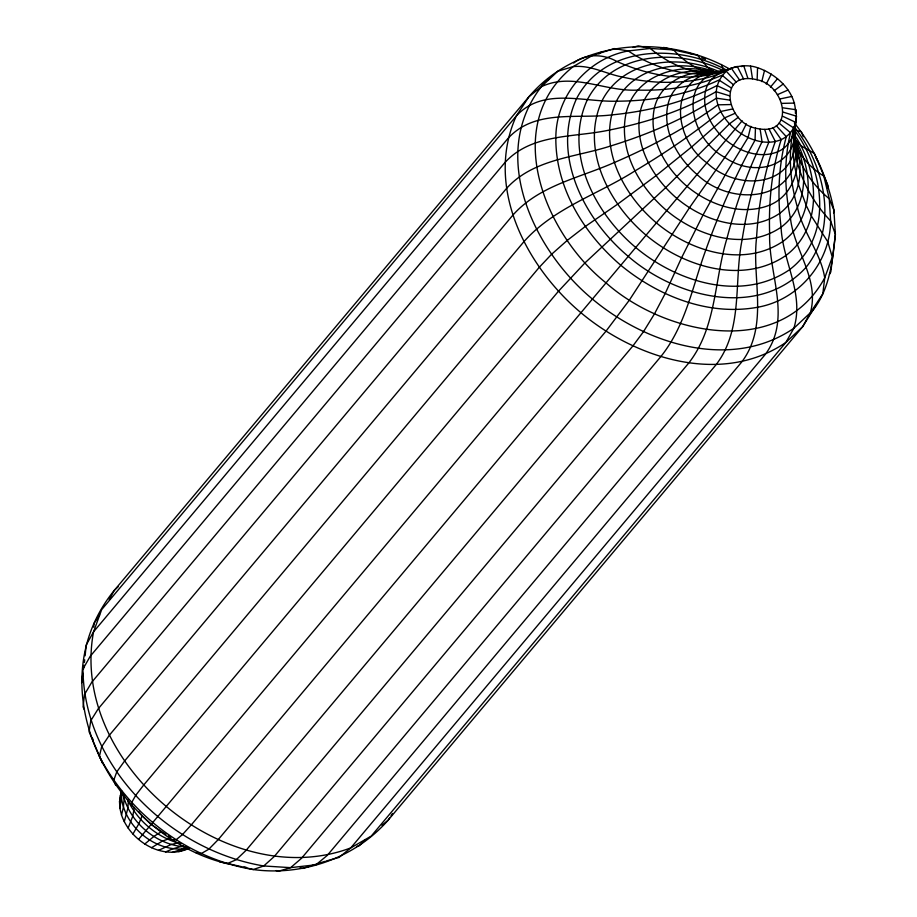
<?xml version="1.0" encoding="UTF-8"?>
<svg xmlns="http://www.w3.org/2000/svg" width="917" height="917" viewBox="0 0 917 917"><rect width="100%" height="100%" fill="white"/><g stroke="black" fill="none" stroke-linecap="round" stroke-linejoin="round"><path stroke-width="1.38" d="M124.494 794.936L123.382 807.327L121.525 815.018C130.466 841.359 162.813 861.132 189.475 848.076M755.459 128.128C795.761 138.02 786.568 85.533 757.144 79.802C716.842 69.898 726.035 122.385 755.459 128.128L755.035 140.209C735.365 175.262 719.318 212.24 705.781 250.054C692.507 286.253 685.629 325.925 660.756 356.679L246.146 850.277L236.196 859.756L227.095 863.654C114.052 836.74 34.25 688.931 114.316 590.342L528.926 96.732C578.34 38.801 665.88 33.207 729.783 69.107M757.144 79.802L757.557 67.72C745.555 63.468 733.004 66.895 721.782 71.744C704.909 76.868 687.039 78.151 669.548 76.294C651.173 74.174 633.303 68.798 616.453 61.267C603.604 53.954 585.378 53.324 573.675 63.055M122.374 791.394L119.921 808.37L121.525 815.018M134.306 807.487L132.747 816.279L128.139 828.051M85.121 655.793L86.198 645.029L93.557 631.824L101.661 609.633L516.271 116.023L528.926 96.732L541.305 86.737L557.834 71.217L573.182 66.609L592.267 55.57L614.184 48.59L628.271 50.951L650.291 48.441L673.617 49.908L697.539 55.307L707.454 67.262L715.673 72.684M833.61 212.916L833.92 210.188C827.661 178.689 814.605 148.05 794.34 122.981M93.706 627.194L94.176 623.205L99.621 614.917M81.624 682.626L82.897 673.238M83.447 669.215L83.997 665.203M84.353 662.521L84.719 659.839M119.921 808.37L119.531 801.882L121.216 790.752M827.501 188.088L827.936 185.349L814.365 153.426L800.873 145.734L793.274 137.493M119.531 801.882L121.147 792.575C121.617 825.3 155.374 853.658 187.687 848.466L178.804 851.664M795.429 113.387C796.277 92.078 776.745 74.105 757.557 67.72M750.805 126.34L748.066 137.527L725.358 174.631L702.972 215.105L681.526 257.86L665.123 293.646L654.474 313.878L643.482 331.713L632.879 345.95L218.269 839.559L208.789 849.222L201.087 853.658L195.665 852.546M761.786 81.59L764.526 70.391M124.288 821.655L127.887 808.186L128.403 799.578M138.696 811.602L142.112 815.855L138.822 823.833L132.942 834.034M120.356 795.773L121.583 792.448M816.29 304.753L802.684 326.658L388.074 820.268C354.902 858.06 302.782 876.285 253.241 869.545C187.859 858.816 130.076 814.686 99.391 756.387L101.649 746.759L109.272 735.319L523.882 241.71C553.673 208.021 597.827 194.496 634.862 170.986C664.836 153.162 693.791 133.538 720.819 111.461L732.649 108.963M746.335 123.875L741.349 133.825L689.492 207.689L629.406 300.065L606.011 331.152L191.401 824.761L182.38 834.676L176.007 839.846L172.728 839.915M766.268 84.055L771.243 74.094M109.18 599.615L114.316 590.342L118.282 586.628M829.461 274.366L830.802 271.971L835.376 234.374L833.92 210.188L829.277 198.783L823.81 176.064C810.204 167.708 798.925 155.237 793.675 139.992M389.553 817.998L388.074 820.268L381.885 825.266M391.043 815.729L392.533 813.459M542.062 85.327L545.741 80.937L549.352 78.851M138.559 839.399L151.11 824.463L165.92 834.47M742.151 120.803L151.339 824.188M770.44 87.126L777.513 78.702M809.803 313.946C829.461 292.305 832.487 262.159 835.376 234.374L830.619 220.917L829.277 198.783C810.685 183.515 797.033 162.034 793.503 137.997M365.367 839.961L359.166 845.783L356.61 846.551M144.817 844.007L153.85 836.453L161.14 831.834M598.973 53.931L601.036 52.223M738.403 117.216L729.462 123.841L665.662 187.676L585.046 262.812L558.464 291.228L143.854 784.837L135.647 795.429L131.658 802.593L132.151 805.837M774.189 90.703L783.129 84.077M151.546 847.709L162.332 841.13L170.734 838.081M184.672 849.795L186.713 848.615M158.503 850.391L171.147 844.523L179.537 842.54M735.205 113.227L724.659 117.869L692.037 146.64L656.022 175.674L617.622 204.182L585.206 226.522L567.119 240.506L551.449 254.41L539.253 267.317L124.643 760.927L116.757 771.919L113.731 780.287L115.748 785.422M777.387 94.692L787.932 90.061M165.519 851.973L172.774 848.81L183.583 845.806M741.406 66.597L743.721 65.715L747.917 78.461M172.35 852.397L187.274 847.434M782.866 107.816L796.151 109.742C797.102 125.354 793.893 144.978 777.696 151.786C760.021 158.916 739.939 151.729 725.92 140.129C712.073 128.323 701.528 109.788 705.494 91.138C708.554 75.87 724.029 70.116 737.268 66.437L743.618 78.954M661.134 48.349L663.759 47.455L673.617 49.908C683.658 61.13 696.817 70.024 711.798 72.798M324.733 861.43L302.816 868.41L299.997 867.941M632.982 47.397L638.255 45.85L650.291 48.441C667.163 62.688 688.358 72.707 710.732 72.913M326.028 861.063L339.061 857.406L350.787 847.893L371.259 836.063L785.869 342.454L802.684 326.658L810.387 312.754L822.824 293.795L824.715 277.874L832.281 257.161L827.787 241.767L811.602 216.366L806.398 205.832L798.524 184.638L794.088 163.478L793.182 152.99L793.984 132.392L796.541 116.218L783.129 112.138M728.385 69.646C675.416 74.609 688.713 138.066 724.43 157.151C755.138 178.93 800.335 166.435 794.775 123.107M779.954 98.956L791.784 96.457M793.801 135.074C809.058 199.138 734.62 210.692 697.046 174.505C677.296 157.678 662.269 131.257 667.92 104.676C672.895 81.292 697.516 71.537 719.169 72.397C687.406 77.785 654.784 68.741 628.271 50.951C587.442 58.424 556.149 95.677 555.84 137.183C555.232 187.366 583.636 233.422 620.798 265.277C658.601 296.386 708.875 316.399 758.187 307.149C799.016 299.676 830.309 262.411 830.619 220.917C807.224 196.57 792.368 163.604 793.732 129.503M723.353 71.515C667.565 70.964 670.843 137.367 706.881 162.802C739.916 194.244 804.163 185.692 793.87 129.446M730.803 104.549L718.057 104.836C685.905 128.105 650.703 146.915 614.275 162.55C579.475 177.944 539.173 185.429 512.821 215.197L98.211 708.795L90.783 720.693L89.064 731.651L102.635 763.574M781.8 103.38L794.546 103.082M710.87 72.844C686.81 69.405 659.931 83.229 654.394 108.091C648.055 137.905 664.917 167.524 687.062 186.403C709.471 204.95 741.555 216.435 769.822 205.041C793.354 195.298 802.341 166.435 794.787 143.327M187.4 846.976C157.518 846.185 129.435 822.973 122.947 793.801M246.123 867.264L243.383 867.092L253.241 869.545L263.741 865.969L290.609 867.654L315.964 864.777L327.3 855.378L741.91 361.779C769.031 325.478 751.734 279.238 756.536 237.996C758.439 205.19 764.067 172.43 775.323 141.482L768.985 128.976M729.737 100.102L716.452 98.176C683.681 119.279 647.505 134.661 610.309 146.09C574.776 157.564 533.064 158.916 506.413 188.57L91.803 682.179L84.479 694.524L83.08 706.812L84.112 709.345M713.449 72.924C684.162 65.359 647.494 79.137 640.433 110.946C633.349 144.256 652.193 177.359 676.929 198.45C704.405 221.559 747.619 235.199 779.679 213.363C802.478 196.513 804.45 163.856 793.778 139.499M276.063 870.577L278.745 871.15L290.609 867.654L301.498 858.312L716.108 364.702C743.618 328.641 733.531 281.324 742.14 239.635C747.344 206.302 755.757 173.347 768.87 142.215L764.686 129.457M715.581 73.039C681.411 60.9 634.782 74.449 626.093 113.238C618.207 150.308 639.172 187.148 666.705 210.623C697.287 236.334 745.383 251.533 781.066 227.21C808.507 206.841 808.668 166.768 793.778 138.731M180.936 843.697C157.793 838.012 137.584 821.139 127.497 799.578M219.461 861.693L242.054 866.794M729.473 95.792L716.051 91.7C683.096 110.659 646.542 122.683 609.346 130.054C573.778 137.768 531.665 133.206 504.843 162.653L90.233 656.263L82.931 669.043C83.917 767.208 169.851 850.277 263.741 865.969L274.172 856.593L688.782 362.983C716.601 327.335 714.263 280.121 726.883 238.672C735.617 205.397 746.965 172.74 762.038 141.78L760.124 129.182M689.905 53.346L692.507 54.344M701.608 57.84L705.517 59.341M720.132 72.145C680.792 53.748 623.571 58.447 601.942 100.916C580.186 149.035 608.647 203.769 646.084 235.176C683.486 266.629 742.312 285.21 785.949 255.465C824.039 226.831 818.789 169.668 793.881 134.077M717.335 72.764C682.729 58.722 634.702 65.027 616.419 101.214C596.703 144.817 622.494 194.415 656.412 222.877C690.306 251.373 743.618 268.211 783.152 241.263C815.649 217.008 813.562 168.613 793.755 136.954M730.024 91.711L716.888 85.59C684.208 102.509 647.872 111.358 611.398 114.946C576.495 119.095 534.932 109.077 508.167 138.215L93.557 631.824C68.89 762.486 226.361 894.751 350.787 847.893L765.397 354.283C792.082 318.05 768.331 273.942 769.65 233.812C768.561 202.084 771.644 169.989 781.192 139.613C788.379 136.392 793.79 129.95 795.704 122.328L782.568 116.207M726.184 69.91C678.454 43.707 604.326 44.807 576.461 98.841C550.934 155.317 584.324 219.541 628.26 256.393C675.37 297.314 758.393 319.208 805.86 267.558C839.147 226.04 824.543 165.45 794.179 126.672M168.304 835.788L170.7 837.106M731.376 88.021L718.917 80.043C687.005 95.081 651.506 101.042 616.419 101.214C582.822 102.096 542.681 87.264 516.271 116.023C484.405 186.518 526.094 266.709 580.954 312.731C635.745 358.811 721.931 386.034 785.869 342.454L793.858 328.275L810.387 312.754C819.695 279.295 794.271 250.731 790.454 218.395C784.631 190.243 783.714 160.773 790.511 132.701L779.106 123.119M781.215 119.909L793.675 127.876C787.829 154.228 790.053 181.841 797.515 207.632C802.822 232.643 820.864 252.714 824.715 277.874C779.966 360.049 664.412 334.831 606.022 282.872C544.755 234.339 499.971 124.872 573.182 66.609C590.445 64.798 605.564 73.738 622.058 76.971C634.3 79.733 646.749 81.556 659.277 82.221C683.807 82.931 709.552 80.157 731.399 68.317L739.698 80.192M733.485 84.8L722.08 75.217C695.602 86.771 666.418 90.943 637.682 90.084C605.174 91.906 572.655 71.79 541.305 86.737C488.142 155.202 533.694 250.49 592.428 299.057C646.29 344.345 731.009 371.11 793.858 328.275C804.564 293.795 782.625 261.483 781.066 227.21C777.387 197.052 778.269 166.069 786.316 136.656L776.309 125.755M142.112 815.855L151.11 824.463M736.282 82.163L726.287 71.274C694.169 102.291 745.785 154.48 781.192 139.613L772.893 127.727M815.465 157.025L817.609 160.613M803.269 136.713L801.252 131.578L794.305 129.996C824.165 169.932 833.725 236.277 789.434 269.781C741.486 302.461 676.849 282.046 635.745 247.487C594.606 212.973 563.336 152.83 587.247 99.953C612.59 50.538 679.6 48.498 724.086 71.022L721.335 64.454M92.548 738.265L93.19 740.936M750.553 66.139L752.467 78.747"/></g></svg>
